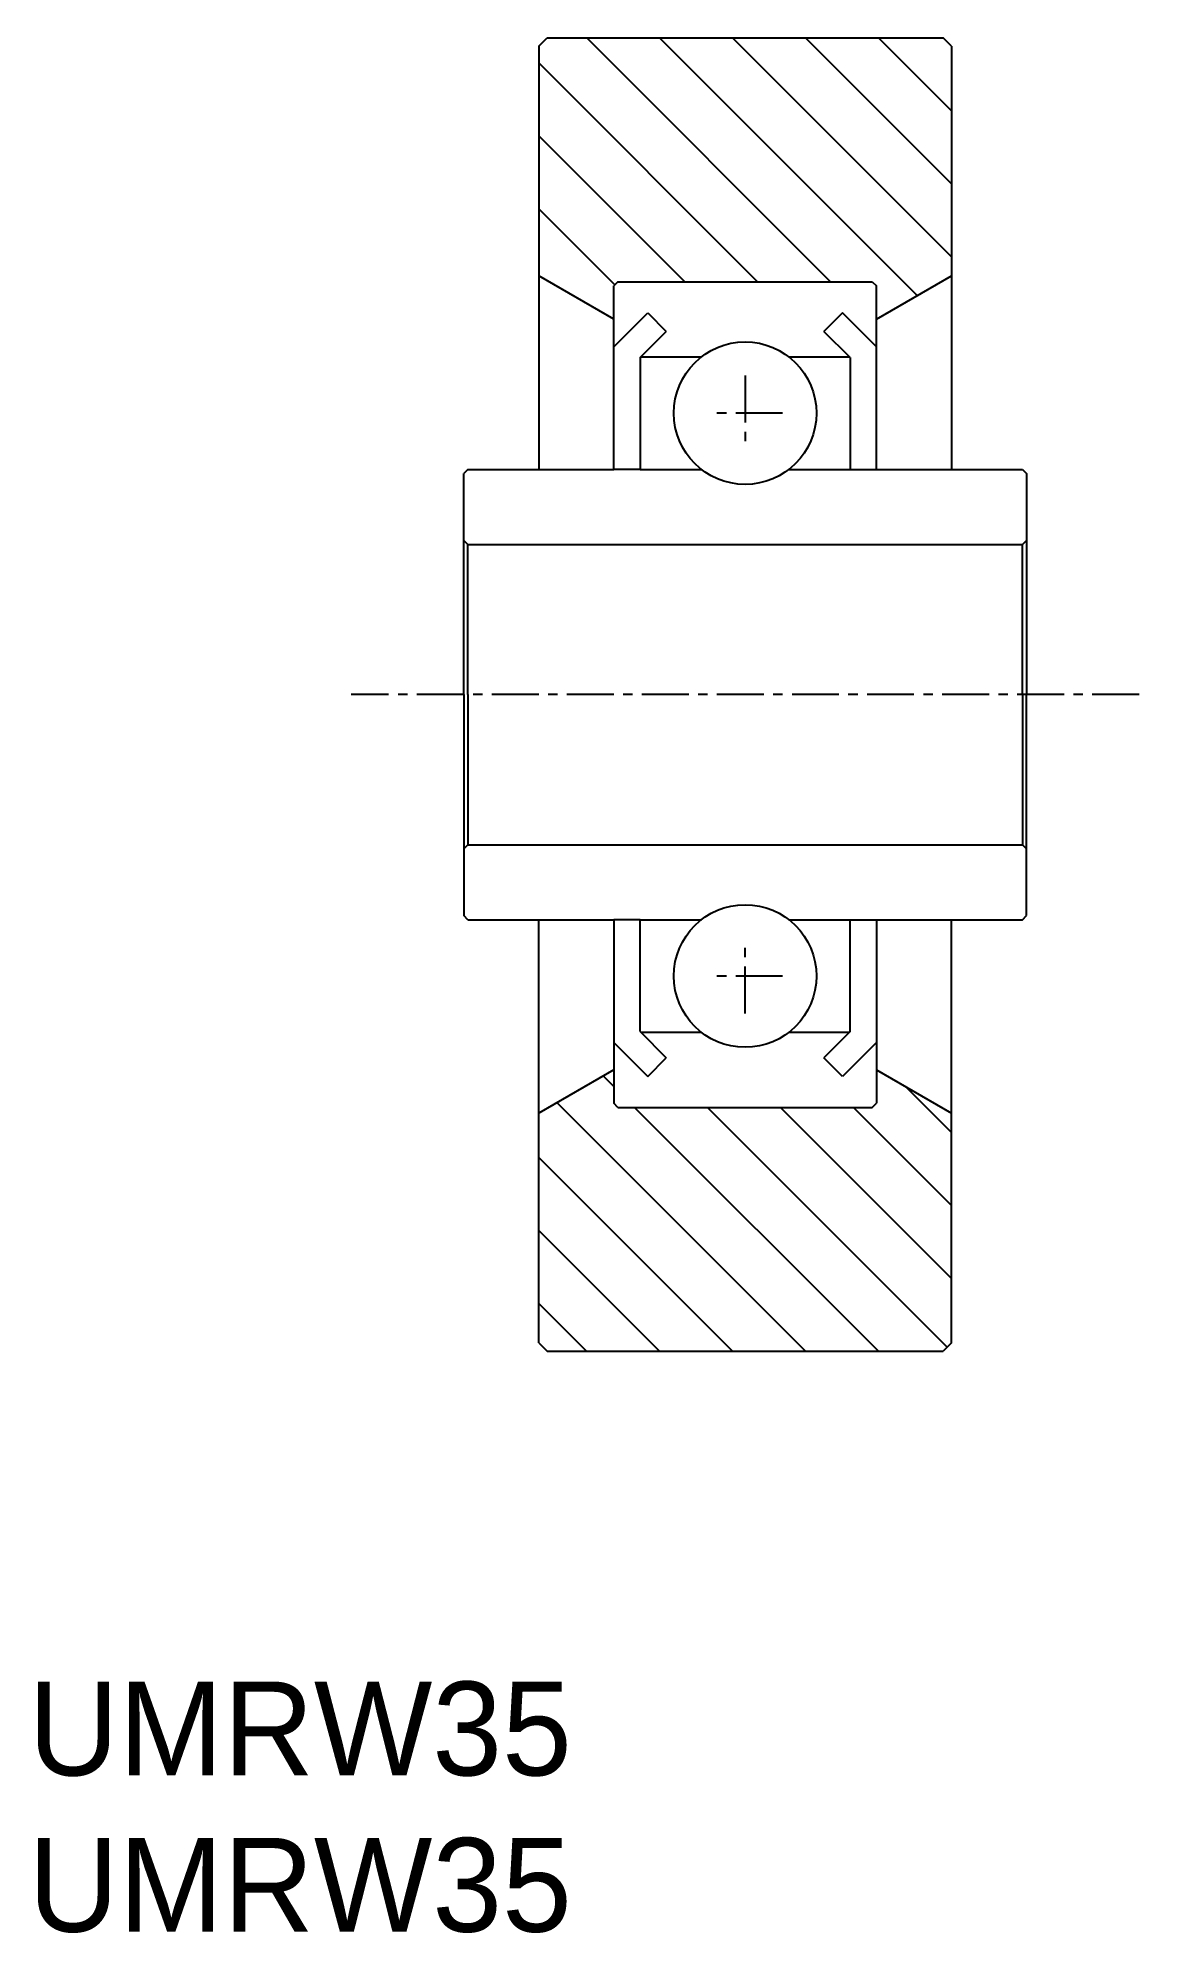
# Model space of a CAD drawing. Extents: x -46.6 to -17.3, y 8 to 58.5.
import ezdxf

# ---------------------------------------------------------------- set-up
doc = ezdxf.new("R2010")
doc.units = 0
doc.linetypes.add('CENTER', pattern=[2, 1.25, -0.25, 0.25, -0.25])
doc.layers.get('0').update_dxf_attribs({"linetype": 'CONTINUOUS'})
doc.layers.add('CENTER', color=1, linetype='CENTER')

# ---------------------------------------------------------------- blocks, each defined once
blk = doc.blocks.new('*U2')
for p in [(-46.887, 12.192), (-46.887, 8.026)]:
    blk.add_text('UMRW35', height=2.5).set_placement(p)

msp = doc.modelspace()

# ---------------------------------------------------------------- linework, layer by layer
at = {"color": 7, "linetype": 'CONTINUOUS'}
for p, q in [((-33.281, 58.276), (-33.061, 58.496)), ((-33.281, 58.276), (-33.281, 46.996)), ((-33.061, 58.496), (-22.501, 58.496)), ((-22.281, 58.276), (-22.501, 58.496)), ((-22.281, 58.276), (-22.281, 46.996)), ((-31.281, 50.996), (-33.281, 52.151)), ((-24.281, 50.996), (-22.281, 52.151)), ((-31.171, 51.996), (-31.281, 51.886)), ((-31.281, 50.266), (-31.281, 51.886)), ((-31.171, 51.996), (-24.391, 51.996)), ((-24.391, 51.996), (-24.281, 51.886)), ((-24.281, 50.266), (-24.281, 51.886)), ((-31.281, 50.266), (-30.376, 51.171)), ((-30.376, 51.171), (-29.881, 50.676)), ((-25.186, 51.171), (-25.681, 50.676)), ((-24.281, 50.266), (-25.186, 51.171)), ((-30.581, 49.976), (-29.881, 50.676)), ((-24.981, 49.976), (-25.681, 50.676)), ((-31.281, 46.996), (-31.281, 50.266)), ((-24.281, 46.996), (-24.281, 50.266)), ((-30.581, 49.976), (-30.581, 46.996)), ((-30.561, 49.996), (-28.947, 49.996)), ((-26.614, 49.996), (-25.001, 49.996)), ((-24.981, 49.976), (-24.981, 46.996)), ((-35.171, 46.996), (-35.281, 46.886)), ((-35.171, 46.996), (-31.281, 46.996)), ((-30.581, 46.996), (-31.281, 46.996)), ((-30.581, 46.996), (-28.947, 46.996)), ((-26.614, 46.996), (-24.981, 46.996)), ((-24.981, 46.996), (-24.281, 46.996)), ((-24.281, 46.996), (-20.391, 46.996)), ((-20.391, 46.996), (-20.281, 46.886)), ((-35.281, 44.996), (-35.281, 46.886)), ((-20.281, 46.886), (-20.281, 44.996)), ((-35.171, 44.996), (-35.281, 45.106)), ((-35.281, 40.996), (-35.281, 44.996)), ((-35.171, 44.996), (-20.391, 44.996)), ((-35.171, 40.996), (-35.171, 44.996)), ((-20.391, 44.996), (-20.281, 45.106)), ((-20.391, 40.996), (-20.391, 44.996)), ((-20.281, 44.996), (-20.281, 40.996)), ((-35.281, 40.996), (-35.281, 36.996)), ((-35.171, 40.996), (-35.171, 36.996)), ((-20.391, 40.996), (-20.391, 36.996)), ((-20.281, 36.996), (-20.281, 40.996)), ((-35.171, 36.996), (-35.281, 36.886)), ((-35.281, 36.996), (-35.281, 35.106)), ((-35.171, 36.996), (-20.391, 36.996)), ((-20.391, 36.996), (-20.281, 36.886)), ((-20.281, 35.106), (-20.281, 36.996)), ((-35.171, 34.996), (-35.281, 35.106)), ((-35.171, 34.996), (-31.281, 34.996)), ((-33.281, 23.716), (-33.281, 34.996)), ((-31.281, 34.996), (-31.281, 31.726)), ((-30.581, 34.996), (-31.281, 34.996)), ((-30.581, 32.016), (-30.581, 34.996)), ((-30.581, 34.996), (-28.947, 34.996)), ((-26.614, 34.996), (-24.981, 34.996)), ((-24.981, 32.016), (-24.981, 34.996)), ((-24.981, 34.996), (-24.281, 34.996)), ((-24.281, 34.996), (-24.281, 31.726)), ((-24.281, 34.996), (-20.391, 34.996)), ((-22.281, 23.716), (-22.281, 34.996)), ((-20.391, 34.996), (-20.281, 35.106)), ((-30.581, 32.016), (-29.881, 31.316)), ((-30.561, 31.996), (-28.947, 31.996)), ((-26.614, 31.996), (-25.001, 31.996)), ((-24.981, 32.016), (-25.681, 31.316)), ((-31.281, 31.726), (-31.281, 30.106)), ((-31.281, 31.726), (-30.376, 30.821)), ((-30.376, 30.821), (-29.881, 31.316)), ((-25.186, 30.821), (-25.681, 31.316)), ((-24.281, 31.726), (-25.186, 30.821)), ((-24.281, 31.726), (-24.281, 30.106)), ((-31.281, 30.996), (-33.281, 29.841)), ((-24.281, 30.996), (-22.281, 29.841)), ((-31.171, 29.996), (-31.281, 30.106)), ((-31.171, 29.996), (-24.391, 29.996)), ((-24.391, 29.996), (-24.281, 30.106)), ((-33.281, 23.716), (-33.061, 23.496)), ((-33.061, 23.496), (-22.501, 23.496)), ((-22.281, 23.716), (-22.501, 23.496))]:
    msp.add_line(p, q, dxfattribs=at)
at = {"color": 3, "linetype": 'CONTINUOUS'}
for p, q in [((-25.503, 51.996), (-32.003, 58.496)), ((-23.189, 51.626), (-30.059, 58.496)), ((-22.281, 52.662), (-28.114, 58.496)), ((-22.281, 54.607), (-26.17, 58.496)), ((-22.281, 56.551), (-24.225, 58.496)), ((-27.448, 51.996), (-33.281, 57.829)), ((-29.392, 51.996), (-33.281, 55.884)), ((-31.254, 51.913), (-33.281, 53.94)), ((-31.281, 30.55), (-31.564, 30.833)), ((-22.281, 29.328), (-23.495, 30.543)), ((-26.172, 23.496), (-32.796, 30.121)), ((-24.227, 23.496), (-30.727, 29.996)), ((-22.392, 23.605), (-28.782, 29.996)), ((-22.281, 25.439), (-26.838, 29.996)), ((-22.281, 27.383), (-24.893, 29.996)), ((-28.116, 23.496), (-33.281, 28.66)), ((-30.061, 23.496), (-33.281, 26.716)), ((-32.005, 23.496), (-33.281, 24.771))]:
    msp.add_line(p, q, dxfattribs=at)
at = {"color": 7, "linetype": 'CONTINUOUS'}
for centre in [(-27.781, 48.496), (-27.781, 33.496)]:
    msp.add_circle(centre, 1.9, dxfattribs=at)
at = {"layer": 'CENTER', "color": 1, "linetype": 'CENTER'}
for p, q in [((-27.781, 49.496), (-27.781, 47.496)), ((-26.781, 48.496), (-28.781, 48.496)), ((-17.281, 40.996), (-38.281, 40.996)), ((-27.781, 32.496), (-27.781, 34.496)), ((-26.781, 33.496), (-28.781, 33.496))]:
    msp.add_line(p, q, dxfattribs=at)

# ---------------------------------------------------------------- block references
at = {"color": 7, "linetype": 'CONTINUOUS'}
msp.add_blockref('*U2', (0, 0), dxfattribs=at)

doc.saveas('drawing.dxf')
